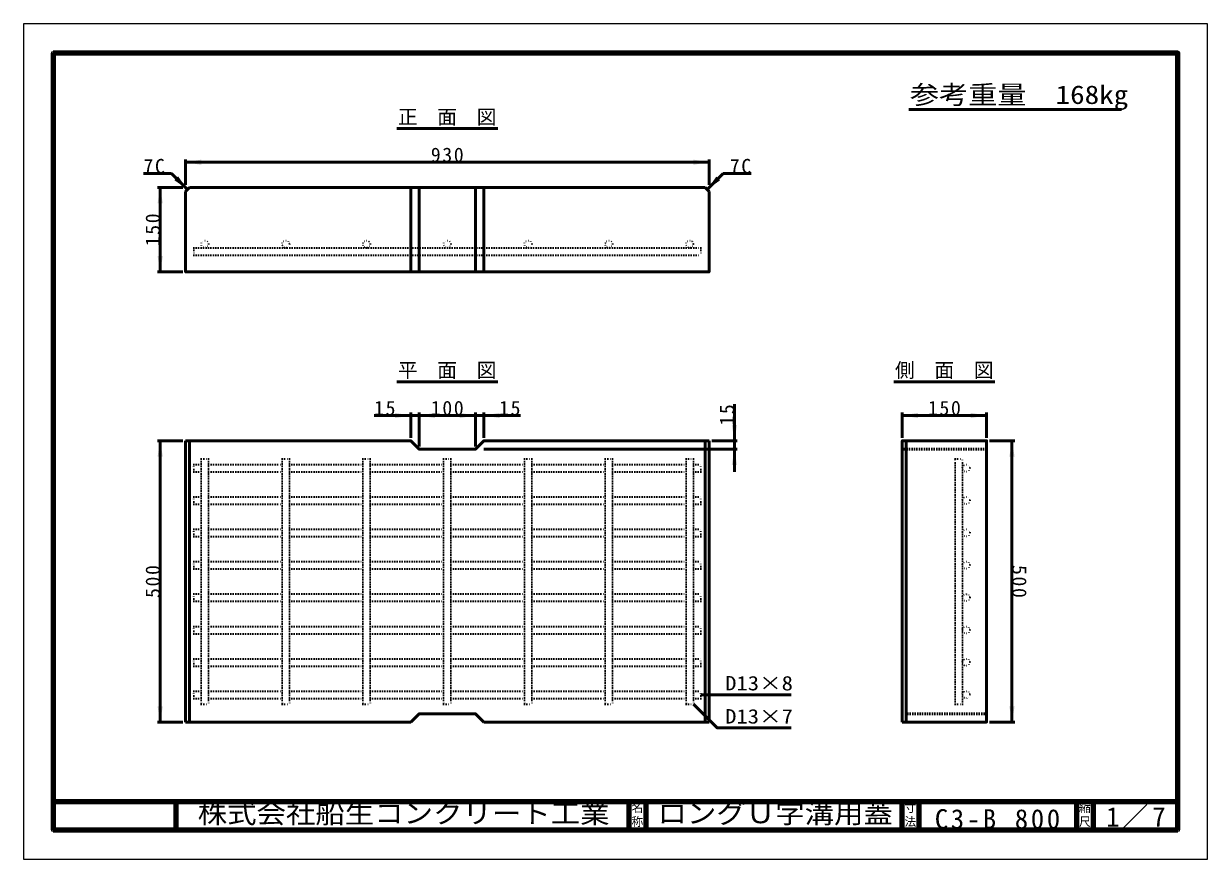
# Model space of a CAD drawing. Units: millimetres, scale not verified, with parts at other scales. Extents: x -2102 to 2102, y -1485 to 1485.
import ezdxf
from ezdxf.enums import TextEntityAlignment as Align

# ---------------------------------------------------------------- set-up
doc = ezdxf.new("R2010")
doc.units = ezdxf.units.MM
doc.header["$LTSCALE"] = 5
doc.linetypes.add('DOTTED', pattern=[1.75, 0.25, -1.5])
doc.layers.add('0-0_V-nasSTD', color=7, linetype='DOTTED', lineweight=35)
doc.layers.add('0-1_0', color=7, linetype='Continuous', lineweight=50)
doc.styles.add('ＭＳ ゴシック', font='')
doc.styles.get('ＭＳ ゴシック').set_extended_font_data('MS Gothic')

msp = doc.modelspace()

# ---------------------------------------------------------------- linework, layer by layer
at = {"layer": '0-0_V-nasSTD', "linetype": 'Continuous', "lineweight": 100}
for p, q in [((-1997.5, 1380), (-1997.5, -1380)), ((-1562.5, -1280), (-1562.5, -1380)), ((47.5, -1280), (47.5, -1380)), ((107.5, -1280), (107.5, -1380)), ((1017.5, -1280), (1017.5, -1380)), ((1077.5, -1280), (1077.5, -1380)), ((1637.5, -1280), (1637.5, -1380)), ((1697.5, -1280), (1697.5, -1380)), ((-1997.5, -1380), (1997.5, -1380))]:
    msp.add_line(p, q, dxfattribs=at)
at = {"layer": '0-0_V-nasSTD', "linetype": 'Continuous', "lineweight": 50}
for p, q in [((-1527.484, 1002.517), (-1527.484, 912.517)), ((332.516, 992.517), (-1527.484, 992.517)), ((332.516, 1002.517), (332.516, 912.517)), ((-1577.052, 952.086), (-1677.052, 952.086)), ((-1520.484, 895.517), (-1577.052, 952.086)), ((325.516, 895.517), (382.085, 952.086)), ((382.085, 952.086), (482.085, 952.086)), ((-1537.484, 902.517), (-1627.484, 902.517)), ((-1617.484, 902.517), (-1617.484, 602.517)), ((-1513.484, 902.517), (-1527.484, 888.517)), ((318.516, 902.517), (-1513.484, 902.517)), ((-727.484, 602.517), (-727.484, 902.517)), ((-697.484, 602.517), (-697.484, 902.517)), ((-497.484, 602.517), (-497.484, 902.517)), ((-467.484, 602.517), (-467.484, 902.517)), ((318.516, 902.517), (332.516, 888.517)), ((-1537.484, 602.517), (-1627.484, 602.517)), ((422.516, 132.517), (422.516, 2.517)), ((-857.484, 92.517), (-727.484, 92.517)), ((-727.484, 102.517), (-727.484, 12.517)), ((-697.484, 92.517), (-727.484, 92.517)), ((-697.484, 102.517), (-697.484, -17.483)), ((-497.484, 92.517), (-697.484, 92.517)), ((-497.484, 102.517), (-497.484, -17.483)), ((-467.484, 92.517), (-497.484, 92.517)), ((-467.484, 102.517), (-467.484, 12.517)), ((-337.484, 92.517), (-467.484, 92.517)), ((1018.516, 12.517), (1018.516, 102.517)), ((1318.516, 92.517), (1018.516, 92.517)), ((1318.516, 102.517), (1318.516, 12.517)), ((-1537.484, 2.517), (-1627.484, 2.517)), ((-1617.484, 2.517), (-1617.484, -997.483)), ((-1527.484, 2.517), (-1527.484, -997.483)), ((-1513.484, -997.483), (-1513.484, 2.517)), ((318.516, 2.517), (318.516, -997.483)), ((332.516, -997.483), (332.516, 2.517)), ((432.516, 2.517), (342.516, 2.517)), ((1032.516, 2.517), (1032.516, -997.483)), ((1328.516, 2.517), (1418.516, 2.517)), ((1408.516, 2.517), (1408.516, -997.483)), ((432.516, -27.483), (-467.484, -27.483)), ((623.516, -899.983), (303.516, -899.983)), ((-1537.484, -997.483), (-1627.484, -997.483)), ((-1527.484, -997.483), (-727.484, -997.483)), ((-467.484, -997.483), (332.516, -997.483)), ((1328.516, -997.483), (1418.516, -997.483))]:
    msp.add_line(p, q, dxfattribs=at)
at = {"layer": '0-0_V-nasSTD'}
for p, q in [((-1498.484, 688.517), (303.516, 688.517)), ((-1498.484, 688.517), (-1498.484, 662.517)), ((303.516, 688.517), (303.516, 662.517)), ((-1498.484, 662.517), (303.516, 662.517)), ((-1498.484, -107.983), (-1498.484, -81.983)), ((-1498.484, -81.983), (-1471.484, -81.983)), ((-1471.484, -61.983), (-1471.484, -932.983)), ((-1471.484, -61.983), (-1445.484, -61.983)), ((-1445.484, -61.983), (-1445.484, -932.983)), ((-1445.484, -81.983), (-1184.484, -81.983)), ((-1184.484, -61.983), (-1184.484, -932.983)), ((-1184.484, -61.983), (-1158.484, -61.983)), ((-1158.484, -61.983), (-1158.484, -932.983)), ((-1158.484, -81.983), (-897.484, -81.983)), ((-897.484, -61.983), (-897.484, -932.983)), ((-897.484, -61.983), (-871.484, -61.983)), ((-871.484, -61.983), (-871.484, -932.983)), ((-871.484, -81.983), (-610.484, -81.983)), ((-610.484, -61.983), (-610.484, -932.983)), ((-610.484, -61.983), (-584.484, -61.983)), ((-584.484, -61.983), (-584.484, -932.983)), ((-584.484, -81.983), (-323.484, -81.983)), ((-323.484, -61.983), (-323.484, -932.983)), ((-323.484, -61.983), (-297.484, -61.983)), ((-297.484, -61.983), (-297.484, -932.983)), ((-297.484, -81.983), (-36.484, -81.983)), ((-36.484, -61.983), (-36.484, -932.983)), ((-36.484, -61.983), (-10.484, -61.983)), ((-10.484, -61.983), (-10.484, -932.983)), ((-10.484, -81.983), (250.516, -81.983)), ((250.516, -61.983), (250.516, -932.983)), ((250.516, -61.983), (276.516, -61.983)), ((276.516, -61.983), (276.516, -932.983)), ((276.516, -81.983), (303.516, -81.983)), ((303.516, -107.983), (303.516, -81.983)), ((1206.516, -932.983), (1206.516, -61.983)), ((1206.516, -61.983), (1232.516, -61.983)), ((1232.516, -932.983), (1232.516, -61.983)), ((-1498.484, -107.983), (-1471.484, -107.983)), ((-1445.484, -107.983), (-1184.484, -107.983)), ((-1158.484, -107.983), (-897.484, -107.983)), ((-871.484, -107.983), (-610.484, -107.983)), ((-584.484, -107.983), (-323.484, -107.983)), ((-297.484, -107.983), (-36.484, -107.983)), ((-10.484, -107.983), (250.516, -107.983)), ((276.516, -107.983), (303.516, -107.983)), ((-1498.484, -222.983), (-1498.484, -196.983)), ((-1498.484, -196.983), (-1471.484, -196.983)), ((-1445.484, -196.983), (-1184.484, -196.983)), ((-1158.484, -196.983), (-897.484, -196.983)), ((-871.484, -196.983), (-610.484, -196.983)), ((-584.484, -196.983), (-323.484, -196.983)), ((-297.484, -196.983), (-36.484, -196.983)), ((-10.484, -196.983), (250.516, -196.983)), ((276.516, -196.983), (303.516, -196.983)), ((303.516, -222.983), (303.516, -196.983)), ((-1498.484, -222.983), (-1471.484, -222.983)), ((-1445.484, -222.983), (-1184.484, -222.983)), ((-1158.484, -222.983), (-897.484, -222.983)), ((-871.484, -222.983), (-610.484, -222.983)), ((-584.484, -222.983), (-323.484, -222.983)), ((-297.484, -222.983), (-36.484, -222.983)), ((-10.484, -222.983), (250.516, -222.983)), ((276.516, -222.983), (303.516, -222.983)), ((-1498.484, -337.983), (-1498.484, -311.983)), ((-1498.484, -311.983), (-1471.484, -311.983)), ((-1445.484, -311.983), (-1184.484, -311.983)), ((-1158.484, -311.983), (-897.484, -311.983)), ((-871.484, -311.983), (-610.484, -311.983)), ((-584.484, -311.983), (-323.484, -311.983)), ((-297.484, -311.983), (-36.484, -311.983)), ((-10.484, -311.983), (250.516, -311.983)), ((276.516, -311.983), (303.516, -311.983)), ((303.516, -337.983), (303.516, -311.983)), ((-1498.484, -337.983), (-1471.484, -337.983)), ((-1445.484, -337.983), (-1184.484, -337.983)), ((-1158.484, -337.983), (-897.484, -337.983)), ((-871.484, -337.983), (-610.484, -337.983)), ((-584.484, -337.983), (-323.484, -337.983)), ((-297.484, -337.983), (-36.484, -337.983)), ((-10.484, -337.983), (250.516, -337.983)), ((276.516, -337.983), (303.516, -337.983)), ((-1498.484, -452.983), (-1498.484, -426.983)), ((-1498.484, -426.983), (-1471.484, -426.983)), ((-1498.484, -452.983), (-1471.484, -452.983)), ((-1445.484, -426.983), (-1184.484, -426.983)), ((-1445.484, -452.983), (-1184.484, -452.983)), ((-1158.484, -426.983), (-897.484, -426.983)), ((-1158.484, -452.983), (-897.484, -452.983)), ((-871.484, -426.983), (-610.484, -426.983)), ((-871.484, -452.983), (-610.484, -452.983)), ((-584.484, -426.983), (-323.484, -426.983)), ((-584.484, -452.983), (-323.484, -452.983)), ((-297.484, -426.983), (-36.484, -426.983)), ((-297.484, -452.983), (-36.484, -452.983)), ((-10.484, -426.983), (250.516, -426.983)), ((-10.484, -452.983), (250.516, -452.983)), ((276.516, -426.983), (303.516, -426.983)), ((276.516, -452.983), (303.516, -452.983)), ((303.516, -452.983), (303.516, -426.983)), ((-1498.484, -567.983), (-1498.484, -541.983)), ((-1498.484, -541.983), (-1471.484, -541.983)), ((-1445.484, -541.983), (-1184.484, -541.983)), ((-1158.484, -541.983), (-897.484, -541.983)), ((-871.484, -541.983), (-610.484, -541.983)), ((-584.484, -541.983), (-323.484, -541.983)), ((-297.484, -541.983), (-36.484, -541.983)), ((-10.484, -541.983), (250.516, -541.983)), ((276.516, -541.983), (303.516, -541.983)), ((303.516, -567.983), (303.516, -541.983)), ((-1498.484, -567.983), (-1471.484, -567.983)), ((-1445.484, -567.983), (-1184.484, -567.983)), ((-1158.484, -567.983), (-897.484, -567.983)), ((-871.484, -567.983), (-610.484, -567.983)), ((-584.484, -567.983), (-323.484, -567.983)), ((-297.484, -567.983), (-36.484, -567.983)), ((-10.484, -567.983), (250.516, -567.983)), ((276.516, -567.983), (303.516, -567.983)), ((-1498.484, -682.983), (-1498.484, -656.983)), ((-1498.484, -656.983), (-1471.484, -656.983)), ((-1445.484, -656.983), (-1184.484, -656.983)), ((-1158.484, -656.983), (-897.484, -656.983)), ((-871.484, -656.983), (-610.484, -656.983)), ((-584.484, -656.983), (-323.484, -656.983)), ((-297.484, -656.983), (-36.484, -656.983)), ((-10.484, -656.983), (250.516, -656.983)), ((276.516, -656.983), (303.516, -656.983)), ((303.516, -682.983), (303.516, -656.983)), ((-1498.484, -682.983), (-1471.484, -682.983)), ((-1445.484, -682.983), (-1184.484, -682.983)), ((-1158.484, -682.983), (-897.484, -682.983)), ((-871.484, -682.983), (-610.484, -682.983)), ((-584.484, -682.983), (-323.484, -682.983)), ((-297.484, -682.983), (-36.484, -682.983)), ((-10.484, -682.983), (250.516, -682.983)), ((276.516, -682.983), (303.516, -682.983)), ((-1498.484, -797.983), (-1498.484, -771.983)), ((-1498.484, -771.983), (-1471.484, -771.983)), ((-1498.484, -797.983), (-1471.484, -797.983)), ((-1445.484, -771.983), (-1184.484, -771.983)), ((-1445.484, -797.983), (-1184.484, -797.983)), ((-1158.484, -771.983), (-897.484, -771.983)), ((-1158.484, -797.983), (-897.484, -797.983)), ((-871.484, -771.983), (-610.484, -771.983)), ((-871.484, -797.983), (-610.484, -797.983)), ((-584.484, -771.983), (-323.484, -771.983)), ((-584.484, -797.983), (-323.484, -797.983)), ((-297.484, -771.983), (-36.484, -771.983)), ((-297.484, -797.983), (-36.484, -797.983)), ((-10.484, -771.983), (250.516, -771.983)), ((-10.484, -797.983), (250.516, -797.983)), ((276.516, -771.983), (303.516, -771.983)), ((276.516, -797.983), (303.516, -797.983)), ((303.516, -797.983), (303.516, -771.983)), ((-1498.484, -912.983), (-1498.484, -886.983)), ((-1498.484, -886.983), (-1471.484, -886.983)), ((-1498.484, -912.983), (-1471.484, -912.983)), ((-1445.484, -886.983), (-1184.484, -886.983)), ((-1445.484, -912.983), (-1184.484, -912.983)), ((-1158.484, -886.983), (-897.484, -886.983)), ((-1158.484, -912.983), (-897.484, -912.983)), ((-871.484, -886.983), (-610.484, -886.983)), ((-871.484, -912.983), (-610.484, -912.983)), ((-584.484, -886.983), (-323.484, -886.983)), ((-584.484, -912.983), (-323.484, -912.983)), ((-297.484, -886.983), (-36.484, -886.983)), ((-297.484, -912.983), (-36.484, -912.983)), ((-10.484, -886.983), (250.516, -886.983)), ((-10.484, -912.983), (250.516, -912.983)), ((276.516, -886.983), (303.516, -886.983)), ((276.516, -912.983), (303.516, -912.983)), ((303.516, -912.983), (303.516, -886.983)), ((-1471.484, -932.983), (-1445.484, -932.983)), ((-1184.484, -932.983), (-1158.484, -932.983)), ((-897.484, -932.983), (-871.484, -932.983)), ((-610.484, -932.983), (-584.484, -932.983)), ((-323.484, -932.983), (-297.484, -932.983)), ((-36.484, -932.983), (-10.484, -932.983)), ((250.516, -932.983), (276.516, -932.983)), ((1206.516, -932.983), (1232.516, -932.983))]:
    msp.add_line(p, q, dxfattribs=at)
at = {"layer": '0-0_V-nasSTD', "lineweight": 50}
for p, q in [((1018.516, -27.483), (1318.516, -27.483)), ((1318.516, -967.483), (1018.516, -967.483))]:
    msp.add_line(p, q, dxfattribs=at)
at = {"layer": '0-0_V-nasSTD', "linetype": 'Continuous', "lineweight": 18}
for points in [[(-2102.5, -1485), (-2102.5, 1485), (2102.5, 1485), (2102.5, -1485)], [(-2002.5, -1385), (-2002.5, 1385), (2002.5, 1385), (2002.5, -1385)]]:
    msp.add_lwpolyline(points, close=True, dxfattribs=at)
at = {"layer": '0-0_V-nasSTD', "linetype": 'Continuous', "lineweight": 100}
msp.add_lwpolyline([(1997.5, -1380), (1997.5, 1380), (-1997.5, 1380)], dxfattribs=at)
at = {"layer": '0-0_V-nasSTD', "linetype": 'Continuous', "lineweight": 50}
for points in [[(-1527.484, 888.517), (-1527.484, 602.517), (332.516, 602.517), (332.516, 888.517)], [(-1527.484, 2.517), (-727.484, 2.517), (-697.484, -27.483), (-497.484, -27.483), (-467.484, 2.517), (332.516, 2.517)], [(422.516, 2.517), (422.516, -27.483), (422.516, -107.483)], [(276.516, -932.983), (361.369, -1017.835), (623.516, -1017.835)], [(-727.484, -997.483), (-697.484, -967.483), (-497.484, -967.483), (-467.484, -997.483)]]:
    msp.add_lwpolyline(points, dxfattribs=at)
msp.add_lwpolyline([(1018.516, -997.483), (1318.516, -997.483), (1318.516, 2.517), (1018.516, 2.517)], close=True, dxfattribs=at)
at = {"layer": '0-0_V-nasSTD'}
for centre in [(-1458.484, 701.517), (-1171.484, 701.517), (-884.484, 701.517), (-597.484, 701.517), (-310.484, 701.517), (-23.484, 701.517), (263.516, 701.517), (1245.516, -94.983), (1245.516, -209.983), (1245.516, -324.983), (1245.516, -439.983), (1245.516, -554.983), (1245.516, -669.983), (1245.516, -784.983), (1245.516, -899.983)]:
    msp.add_circle(centre, 13, dxfattribs=at)
for points in [[(-1527.484, 992.517), (-1471.234, 983.142), (-1471.234, 1001.892)], [(276.266, 983.142), (276.266, 1001.892), (332.516, 992.517)], [(-1566.887, 928.663), (-1553.629, 941.921), (-1520.484, 895.517)], [(325.516, 895.517), (358.662, 941.921), (371.92, 928.663)], [(-1626.859, 846.267), (-1617.484, 902.517), (-1608.109, 846.267)], [(-1626.859, 658.767), (-1617.484, 602.517), (-1608.109, 658.767)], [(-783.734, 83.142), (-783.734, 101.892), (-727.484, 92.517)], [(-697.484, 92.517), (-641.234, 83.142), (-641.234, 101.892)], [(-553.734, 83.142), (-553.734, 101.892), (-497.484, 92.517)], [(-467.484, 92.517), (-411.234, 83.142), (-411.234, 101.892)], [(1018.516, 92.517), (1074.766, 83.142), (1074.766, 101.892)], [(1262.266, 83.142), (1262.266, 101.892), (1318.516, 92.517)], [(413.141, 58.767), (422.516, 2.517), (431.891, 58.767)], [(-1626.859, -53.733), (-1617.484, 2.517), (-1608.109, -53.733)], [(1399.141, -53.733), (1408.516, 2.517), (1417.891, -53.733)], [(413.141, -83.733), (422.516, -27.483), (431.891, -83.733)], [(-1626.859, -941.233), (-1617.484, -997.483), (-1608.109, -941.233)], [(1399.141, -941.233), (1408.516, -997.483), (1417.891, -941.233)]]:
    msp.add_solid(points, dxfattribs=at)
at = {"layer": '0-1_0'}
for p, q in [((1042, 1179.753), (1797.5, 1179.753)), ((-776.984, 1112.517), (-417.984, 1112.517)), ((-776.984, 212.517), (-417.984, 212.517)), ((989.016, 212.517), (1348.016, 212.517))]:
    msp.add_line(p, q, dxfattribs=at)
at = {"layer": '0-1_0', "lineweight": 100}
msp.add_line((-1997.5, -1280), (1997.5, -1280), dxfattribs=at)

# ---------------------------------------------------------------- texts
at = {"layer": '0-0_V-nasSTD', "style": 'ＭＳ ゴシック'}
for s, height, width, p in [('参考重量\u3000168kg', 65.98, 1.15, (1046, 1179.753)), ('D13×8', 51.32, 1.15, (389.516, -899.983)), ('D13×7', 51.32, 1.15, (389.516, -1017.835)), ('株式会社船生コンクリート工業', 69.65, 1.1, (-1484.221, -1377.45)), ('ロングＵ字溝用蓋', 69.65, 1.1, (149.25, -1377.5))]:
    msp.add_text(s, height=height, dxfattribs=dict(at, width=width)).set_placement(p, align=Align.BOTTOM_LEFT)
for s, height, p in [('正\u3000面\u3000図', 51.32, (-772.984, 1112.517)), ('平\u3000面\u3000図', 51.32, (-772.984, 212.517)), ('側\u3000面\u3000図', 51.32, (993.016, 212.517)), ('名', 30.79, (56.482, -1326.001)), ('寸', 30.79, (1026.482, -1326.001)), ('縮', 30.79, (1646.482, -1326.001)), ('称', 30.79, (56.476, -1375.99)), ('法', 30.79, (1026.476, -1375.99)), ('尺', 30.79, (1646.476, -1375.99))]:
    msp.add_text(s, height=height, dxfattribs=at).set_placement(p, align=Align.BOTTOM_LEFT)
at = {"layer": '0-0_V-nasSTD', "attachment_point": 7, "style": 'ＭＳ ゴシック'}
for s, insert, char_height in [('\\T1.17;930', (-655.984, 992.517), 51.32), ('\\T1.17;7C', (-1677.052, 952.086), 51.32), ('\\T1.17;7C', (406.085, 952.086), 51.32), ('\\T1.17;15', (-857.484, 92.517), 51.32), ('\\T1.17;100', (-655.984, 92.517), 51.32), ('\\T1.17;15', (-413.484, 92.517), 51.32), ('\\T1.17;150', (1110.016, 92.517), 51.32), ('\\T1.15;1／7', (1743.021, -1377.418), 69.65), ('\\T1.2;C3-B\\~800', (1134.25, -1377.5), 69.65)]:
    msp.add_mtext(s, dxfattribs=dict(at, insert=insert, char_height=char_height))
at = {"layer": '0-0_V-nasSTD', "char_height": 51.32, "attachment_point": 7, "style": 'ＭＳ ゴシック'}
for s, insert, rotation in [('\\T1.17;150', (-1617.484, 694.017), 90), ('\\T1.17;15', (422.516, 56.517), 90), ('\\T1.17;500', (-1617.484, -555.983), 90), ('\\T1.17;500', (1408.516, -438.983), 270)]:
    msp.add_mtext(s, dxfattribs=dict(at, insert=insert, rotation=rotation))

doc.saveas('drawing.dxf')
